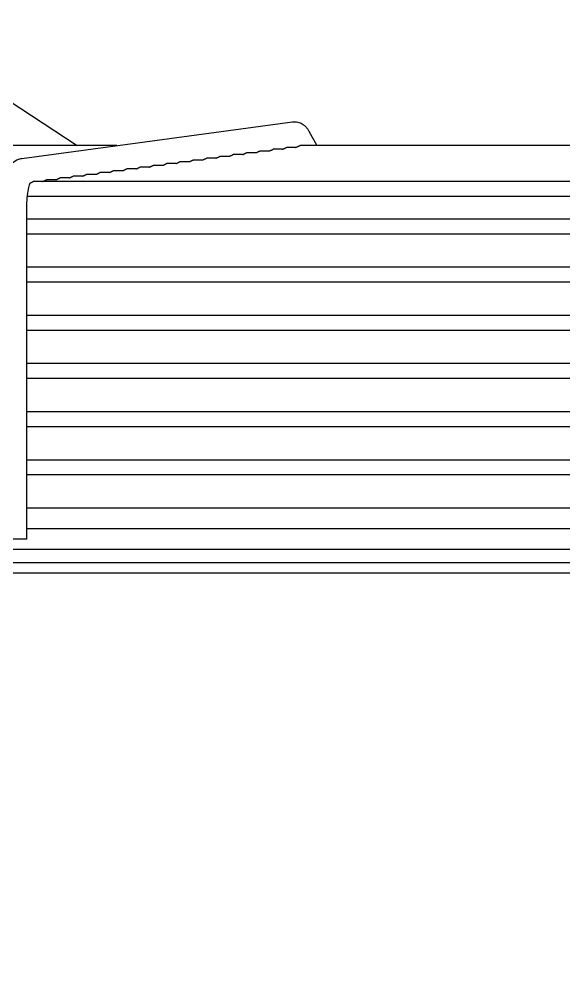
# Model space of a CAD drawing. Header units: millimetres. Extents: x 16200 to 32328, y 18593 to 29476.
# Drawn here: x 16667.37 to 16671.47, y 18980.97 to 18988.22 of the extents above; entities that cross this region are included whole.
import ezdxf

# ---------------------------------------------------------------- set-up
doc = ezdxf.new("R2010")
doc.units = ezdxf.units.MM
doc.header["$LTSCALE"] = 5
doc.layers.add('UNIT', color=6, linetype='Continuous')
doc.styles.add('SUBMITTAL', font='romans.shx', dxfattribs={"width": 0.75})
doc.dimstyles.new('SUBMITTAL', dxfattribs={"dimtxt": 0.09375, "dimasz": 0.09375, "dimexe": 0.03125, "dimexo": 0.0625, "dimgap": 0.0625, "dimtad": 0, "dimdec": 4, "dimzin": 4, "dimdsep": 46, "dimlunit": 4, "dimtxsty": 'SUBMITTAL', "dimcen": 0.09375, "dimclre": 6, "dimadec": 0, "dimazin": 0, "dimtfac": 1, "dimtdec": 0, "dimtofl": 0, "dimtmove": 0, "dimatfit": 3, "dimfxl": 0, "dimfrac": 2, "dimtolj": 1, "dimtzin": 4, "dimarcsym": 0})

msp = doc.modelspace()

# ---------------------------------------------------------------- linework, layer by layer
at = {"layer": 'UNIT'}
for p, q in [((16666.8724, 18987.8889), (16667.8093, 18987.2749)), ((16667.3926, 18987.1783), (16669.4281, 18987.4529)), ((16669.5529, 18987.383), (16669.6129, 18987.2749)), ((16668.1088, 18987.2749), (16666.6031, 18987.2749)), ((16669.1523, 18987.2196), (16669.0835, 18987.2196)), ((16669.2525, 18987.2331), (16669.1838, 18987.2331)), ((16669.3526, 18987.2466), (16669.284, 18987.2466)), ((16669.4526, 18987.2601), (16669.3842, 18987.2601)), ((16673.4887, 18987.2749), (16669.4861, 18987.2749)), ((16668.6514, 18987.1522), (16668.5824, 18987.1522)), ((16668.7515, 18987.1657), (16668.6826, 18987.1657)), ((16668.8517, 18987.1791), (16668.7829, 18987.1791)), ((16668.9519, 18987.1926), (16668.8831, 18987.1926)), ((16669.0521, 18987.2061), (16668.9833, 18987.2061)), ((16668.0502, 18987.0712), (16667.9811, 18987.0712)), ((16668.1504, 18987.0847), (16668.0813, 18987.0847)), ((16668.2506, 18987.0982), (16668.1815, 18987.0982)), ((16668.3508, 18987.1117), (16668.2817, 18987.1117)), ((16668.451, 18987.1252), (16668.382, 18987.1252)), ((16668.5512, 18987.1387), (16668.4822, 18987.1387)), ((16675.4948, 18987.0037), (16667.4799, 18987.0037)), ((16667.6495, 18987.0172), (16667.5802, 18987.0172)), ((16667.7497, 18987.0307), (16667.6804, 18987.0307)), ((16667.8499, 18987.0442), (16667.7806, 18987.0442)), ((16667.9501, 18987.0577), (16667.8808, 18987.0577)), ((16667.4363, 18986.8935), (16675.5385, 18986.8935)), ((16667.4304, 18984.3163), (16667.4304, 18986.7856)), ((16675.5443, 18986.7218), (16667.4304, 18986.7218)), ((16667.4594, 18986.7232), (16667.4615, 18986.7218)), ((16668.2091, 18986.7232), (16668.2091, 18986.7218)), ((16667.4304, 18986.6115), (16675.5443, 18986.6115)), ((16675.5443, 18986.3596), (16667.4304, 18986.3596)), ((16667.4304, 18986.2493), (16675.5443, 18986.2493)), ((16675.5443, 18985.9974), (16667.4304, 18985.9974)), ((16667.4304, 18985.8871), (16675.5443, 18985.8871)), ((16675.5443, 18985.6352), (16667.4304, 18985.6352)), ((16667.4304, 18985.5249), (16675.5443, 18985.5249)), ((16675.5443, 18985.2729), (16667.4304, 18985.2729)), ((16667.4304, 18985.1627), (16675.5443, 18985.1627)), ((16675.5443, 18984.9107), (16667.4304, 18984.9107)), ((16667.4304, 18984.8005), (16675.5443, 18984.8005)), ((16675.5443, 18984.5485), (16667.4304, 18984.5485)), ((16667.4304, 18984.395), (16675.5443, 18984.395)), ((16667.4304, 18984.3163), (16667.2336, 18984.3163)), ((16666.8614, 18984.2395), (16676.1134, 18984.2395)), ((16654.6173, 18984.1391), (16688.3575, 18984.1391)), ((16688.3575, 18984.0604), (16654.6173, 18984.0604))]:
    msp.add_line(p, q, dxfattribs=at)
for start_param, end_param in [(0.23649, 0.259134), (1.752338, 1.774981)]:
    msp.add_ellipse((16669.771, 18986.7872), major_axis=(-0.0861, -0.0478), ratio=0.875426, start_param=start_param, end_param=end_param, dxfattribs=at)
for points, knots in [([(16669.4281, 18987.4529), (16669.4413, 18987.4547), (16669.4554, 18987.454), (16669.481, 18987.4482), (16669.4925, 18987.4432), (16669.5115, 18987.4319), (16669.5192, 18987.4256), (16669.5319, 18987.4132), (16669.5371, 18987.407), (16669.5459, 18987.3949), (16669.5496, 18987.389), (16669.5529, 18987.3831), (16669.5529, 18987.383), (16669.5529, 18987.383)], [3.1066861, 3.1066861, 3.1066861, 3.1066861, 3.1999885, 3.1999885, 3.2942363, 3.2942363, 3.388484, 3.388484, 3.4827318, 3.4827318, 3.5769796, 3.5769796, 3.577925, 3.577925, 3.577925, 3.577925]), ([(16669.0521, 18987.2061), (16669.0533, 18987.2066), (16669.0545, 18987.207), (16669.0557, 18987.2075), (16669.057, 18987.208), (16669.0582, 18987.2085), (16669.0594, 18987.209), (16669.0606, 18987.2095), (16669.0617, 18987.21), (16669.0628, 18987.2105), (16669.0638, 18987.211), (16669.0649, 18987.2115), (16669.0659, 18987.2119), (16669.0668, 18987.2124), (16669.0678, 18987.2128), (16669.0687, 18987.2133), (16669.0696, 18987.2137), (16669.0704, 18987.2141), (16669.0712, 18987.2145), (16669.072, 18987.2149), (16669.0728, 18987.2153), (16669.0735, 18987.2157), (16669.0743, 18987.216), (16669.075, 18987.2164), (16669.0756, 18987.2167), (16669.0763, 18987.217), (16669.0769, 18987.2173), (16669.0775, 18987.2175), (16669.078, 18987.2178), (16669.0786, 18987.218), (16669.0791, 18987.2183), (16669.0796, 18987.2185), (16669.0801, 18987.2187), (16669.0805, 18987.2188), (16669.0809, 18987.219), (16669.0813, 18987.2192), (16669.0817, 18987.2193), (16669.0821, 18987.2194), (16669.0824, 18987.2195), (16669.0827, 18987.2195), (16669.083, 18987.2196), (16669.0832, 18987.2196), (16669.0834, 18987.2196), (16669.0835, 18987.2196), (16669.0835, 18987.2196), (16669.0835, 18987.2196)], [0.1730327, 0.1730327, 0.1730327, 0.1730327, 0.195122, 0.195122, 0.195122, 0.2195122, 0.2195122, 0.2195122, 0.2439024, 0.2439024, 0.2439024, 0.2682927, 0.2682927, 0.2682927, 0.2926829, 0.2926829, 0.2926829, 0.3170732, 0.3170732, 0.3170732, 0.3414634, 0.3414634, 0.3414634, 0.3658537, 0.3658537, 0.3658537, 0.3902439, 0.3902439, 0.3902439, 0.4146341, 0.4146341, 0.4146341, 0.4390244, 0.4390244, 0.4390244, 0.4634146, 0.4634146, 0.4634146, 0.4878049, 0.4878049, 0.4878049, 0.5121951, 0.5121951, 0.5121951, 0.5157186, 0.5157186, 0.5157186, 0.5157186]), ([(16669.1523, 18987.2196), (16669.1535, 18987.2201), (16669.1548, 18987.2206), (16669.1559, 18987.221), (16669.1572, 18987.2215), (16669.1584, 18987.222), (16669.1596, 18987.2225), (16669.1608, 18987.223), (16669.1619, 18987.2235), (16669.163, 18987.224), (16669.1641, 18987.2245), (16669.1651, 18987.225), (16669.1661, 18987.2254), (16669.1671, 18987.2259), (16669.168, 18987.2263), (16669.1689, 18987.2268), (16669.1698, 18987.2272), (16669.1707, 18987.2276), (16669.1715, 18987.228), (16669.1723, 18987.2284), (16669.173, 18987.2288), (16669.1738, 18987.2292), (16669.1745, 18987.2295), (16669.1752, 18987.2299), (16669.1758, 18987.2302), (16669.1765, 18987.2305), (16669.1771, 18987.2308), (16669.1777, 18987.231), (16669.1783, 18987.2313), (16669.1788, 18987.2315), (16669.1793, 18987.2318), (16669.1798, 18987.232), (16669.1803, 18987.2322), (16669.1807, 18987.2323), (16669.1812, 18987.2325), (16669.1816, 18987.2326), (16669.1819, 18987.2328), (16669.1823, 18987.2329), (16669.1826, 18987.233), (16669.1829, 18987.233), (16669.1832, 18987.2331), (16669.1834, 18987.2331), (16669.1837, 18987.2331), (16669.1837, 18987.2331), (16669.1837, 18987.2331), (16669.1838, 18987.2331)], [0.17268, 0.17268, 0.17268, 0.17268, 0.195122, 0.195122, 0.195122, 0.2195122, 0.2195122, 0.2195122, 0.2439024, 0.2439024, 0.2439024, 0.2682927, 0.2682927, 0.2682927, 0.2926829, 0.2926829, 0.2926829, 0.3170732, 0.3170732, 0.3170732, 0.3414634, 0.3414634, 0.3414634, 0.3658537, 0.3658537, 0.3658537, 0.3902439, 0.3902439, 0.3902439, 0.4146341, 0.4146341, 0.4146341, 0.4390244, 0.4390244, 0.4390244, 0.4634146, 0.4634146, 0.4634146, 0.4878049, 0.4878049, 0.4878049, 0.5121951, 0.5121951, 0.5121951, 0.515732, 0.515732, 0.515732, 0.515732]), ([(16669.2525, 18987.2331), (16669.2537, 18987.2336), (16669.255, 18987.2341), (16669.2562, 18987.2345), (16669.2575, 18987.235), (16669.2587, 18987.2355), (16669.2599, 18987.236), (16669.261, 18987.2365), (16669.2622, 18987.237), (16669.2632, 18987.2375), (16669.2643, 18987.238), (16669.2653, 18987.2385), (16669.2663, 18987.2389), (16669.2673, 18987.2394), (16669.2682, 18987.2399), (16669.2691, 18987.2403), (16669.27, 18987.2407), (16669.2709, 18987.2411), (16669.2717, 18987.2415), (16669.2725, 18987.2419), (16669.2733, 18987.2423), (16669.274, 18987.2427), (16669.2747, 18987.243), (16669.2754, 18987.2434), (16669.2761, 18987.2437), (16669.2767, 18987.244), (16669.2773, 18987.2443), (16669.2779, 18987.2445), (16669.2785, 18987.2448), (16669.279, 18987.245), (16669.2795, 18987.2453), (16669.28, 18987.2455), (16669.2805, 18987.2457), (16669.2809, 18987.2458), (16669.2814, 18987.246), (16669.2818, 18987.2461), (16669.2821, 18987.2463), (16669.2825, 18987.2464), (16669.2828, 18987.2465), (16669.2831, 18987.2465), (16669.2834, 18987.2466), (16669.2837, 18987.2466), (16669.2839, 18987.2466), (16669.2839, 18987.2466), (16669.284, 18987.2466), (16669.284, 18987.2466)], [0.1723275, 0.1723275, 0.1723275, 0.1723275, 0.195122, 0.195122, 0.195122, 0.2195122, 0.2195122, 0.2195122, 0.2439024, 0.2439024, 0.2439024, 0.2682927, 0.2682927, 0.2682927, 0.2926829, 0.2926829, 0.2926829, 0.3170732, 0.3170732, 0.3170732, 0.3414634, 0.3414634, 0.3414634, 0.3658537, 0.3658537, 0.3658537, 0.3902439, 0.3902439, 0.3902439, 0.4146341, 0.4146341, 0.4146341, 0.4390244, 0.4390244, 0.4390244, 0.4634146, 0.4634146, 0.4634146, 0.4878049, 0.4878049, 0.4878049, 0.5121951, 0.5121951, 0.5121951, 0.5157454, 0.5157454, 0.5157454, 0.5157454]), ([(16669.3526, 18987.2466), (16669.3539, 18987.2471), (16669.3552, 18987.2476), (16669.3564, 18987.248), (16669.3577, 18987.2485), (16669.3589, 18987.2491), (16669.3601, 18987.2496), (16669.3613, 18987.2501), (16669.3624, 18987.2505), (16669.3635, 18987.251), (16669.3645, 18987.2515), (16669.3656, 18987.252), (16669.3666, 18987.2524), (16669.3675, 18987.2529), (16669.3685, 18987.2534), (16669.3694, 18987.2538), (16669.3703, 18987.2542), (16669.3711, 18987.2546), (16669.3719, 18987.255), (16669.3727, 18987.2554), (16669.3735, 18987.2558), (16669.3742, 18987.2562), (16669.375, 18987.2565), (16669.3756, 18987.2569), (16669.3763, 18987.2572), (16669.377, 18987.2575), (16669.3776, 18987.2578), (16669.3781, 18987.258), (16669.3787, 18987.2583), (16669.3793, 18987.2585), (16669.3798, 18987.2588), (16669.3803, 18987.259), (16669.3807, 18987.2592), (16669.3812, 18987.2593), (16669.3816, 18987.2595), (16669.382, 18987.2596), (16669.3824, 18987.2598), (16669.3827, 18987.2599), (16669.3831, 18987.26), (16669.3833, 18987.26), (16669.3836, 18987.2601), (16669.3839, 18987.2601), (16669.3841, 18987.2601), (16669.3841, 18987.2601), (16669.3842, 18987.2601), (16669.3842, 18987.2601)], [0.1719755, 0.1719755, 0.1719755, 0.1719755, 0.195122, 0.195122, 0.195122, 0.2195122, 0.2195122, 0.2195122, 0.2439024, 0.2439024, 0.2439024, 0.2682927, 0.2682927, 0.2682927, 0.2926829, 0.2926829, 0.2926829, 0.3170732, 0.3170732, 0.3170732, 0.3414634, 0.3414634, 0.3414634, 0.3658537, 0.3658537, 0.3658537, 0.3902439, 0.3902439, 0.3902439, 0.4146341, 0.4146341, 0.4146341, 0.4390244, 0.4390244, 0.4390244, 0.4634146, 0.4634146, 0.4634146, 0.4878049, 0.4878049, 0.4878049, 0.5121951, 0.5121951, 0.5121951, 0.5157586, 0.5157586, 0.5157586, 0.5157586]), ([(16669.4526, 18987.2601), (16669.4529, 18987.2602), (16669.4532, 18987.2603), (16669.4535, 18987.2605), (16669.4549, 18987.261), (16669.4563, 18987.2615), (16669.4576, 18987.262), (16669.4589, 18987.2626), (16669.4602, 18987.2631), (16669.4614, 18987.2636), (16669.4626, 18987.2642), (16669.4637, 18987.2647), (16669.4648, 18987.2652)], [0.16559879, 0.16559879, 0.16559879, 0.16559879, 0.17073171, 0.17073171, 0.17073171, 0.19512195, 0.19512195, 0.19512195, 0.2195122, 0.2195122, 0.2195122, 0.24390244, 0.24390244, 0.24390244, 0.24390244]), ([(16669.468, 18987.2667), (16669.469, 18987.2672), (16669.47, 18987.2677), (16669.4709, 18987.2682), (16669.4718, 18987.2686), (16669.4727, 18987.2691), (16669.4735, 18987.2695), (16669.4743, 18987.2699), (16669.4751, 18987.2703), (16669.4759, 18987.2707), (16669.4766, 18987.2711), (16669.4773, 18987.2714), (16669.478, 18987.2717), (16669.4786, 18987.2721), (16669.4793, 18987.2724), (16669.4799, 18987.2727), (16669.4805, 18987.273), (16669.481, 18987.2732), (16669.4815, 18987.2734), (16669.4821, 18987.2737), (16669.4825, 18987.2739), (16669.483, 18987.2741), (16669.4834, 18987.2742), (16669.4838, 18987.2744), (16669.4842, 18987.2745), (16669.4846, 18987.2746), (16669.4849, 18987.2747), (16669.4852, 18987.2748), (16669.4855, 18987.2748), (16669.4858, 18987.2749), (16669.486, 18987.2749), (16669.4861, 18987.2749), (16669.4861, 18987.2749), (16669.4861, 18987.2749)], [0.2682927, 0.2682927, 0.2682927, 0.2682927, 0.2926829, 0.2926829, 0.2926829, 0.3170732, 0.3170732, 0.3170732, 0.3414634, 0.3414634, 0.3414634, 0.3658537, 0.3658537, 0.3658537, 0.3902439, 0.3902439, 0.3902439, 0.4146341, 0.4146341, 0.4146341, 0.4390244, 0.4390244, 0.4390244, 0.4634146, 0.4634146, 0.4634146, 0.4878049, 0.4878049, 0.4878049, 0.5121951, 0.5121951, 0.5121951, 0.5152045, 0.5152045, 0.5152045, 0.5152045]), ([(16667.2336, 18986.7856), (16667.2336, 18986.8185), (16667.2349, 18986.8513), (16667.2401, 18986.9146), (16667.244, 18986.9451), (16667.2544, 18987.0019), (16667.2608, 18987.0283), (16667.2774, 18987.0769), (16667.2869, 18987.0993), (16667.3107, 18987.132), (16667.3198, 18987.1425), (16667.3459, 18987.1629), (16667.3641, 18987.173), (16667.3882, 18987.1776), (16667.3904, 18987.178), (16667.3926, 18987.1783)], [1.570796, 1.570796, 1.570796, 1.570796, 1.877974, 1.877974, 2.185152, 2.185152, 2.49233, 2.49233, 2.799508, 2.799508, 2.940974, 2.940974, 3.091858, 3.091858, 3.106686, 3.106686, 3.106686, 3.106686]), ([(16668.5512, 18987.1387), (16668.5523, 18987.1391), (16668.5534, 18987.1395), (16668.5545, 18987.1399), (16668.5558, 18987.1404), (16668.557, 18987.1409), (16668.5582, 18987.1415), (16668.5594, 18987.142), (16668.5605, 18987.1425), (16668.5616, 18987.1429), (16668.5627, 18987.1434), (16668.5637, 18987.1439), (16668.5647, 18987.1444), (16668.5657, 18987.1449), (16668.5666, 18987.1453), (16668.5675, 18987.1457), (16668.5684, 18987.1462), (16668.5693, 18987.1466), (16668.5701, 18987.147), (16668.5709, 18987.1474), (16668.5717, 18987.1478), (16668.5724, 18987.1481), (16668.5731, 18987.1485), (16668.5738, 18987.1488), (16668.5745, 18987.1492), (16668.5751, 18987.1495), (16668.5757, 18987.1498), (16668.5763, 18987.15), (16668.5769, 18987.1503), (16668.5774, 18987.1506), (16668.5779, 18987.1508), (16668.5785, 18987.151), (16668.5789, 18987.1512), (16668.5794, 18987.1514), (16668.5798, 18987.1515), (16668.5802, 18987.1517), (16668.5806, 18987.1518), (16668.5809, 18987.1519), (16668.5813, 18987.152), (16668.5815, 18987.1521), (16668.5818, 18987.1521), (16668.5821, 18987.1521), (16668.5823, 18987.1522), (16668.5824, 18987.1522), (16668.5824, 18987.1522), (16668.5824, 18987.1522)], [0.1747945, 0.1747945, 0.1747945, 0.1747945, 0.195122, 0.195122, 0.195122, 0.2195122, 0.2195122, 0.2195122, 0.2439024, 0.2439024, 0.2439024, 0.2682927, 0.2682927, 0.2682927, 0.2926829, 0.2926829, 0.2926829, 0.3170732, 0.3170732, 0.3170732, 0.3414634, 0.3414634, 0.3414634, 0.3658537, 0.3658537, 0.3658537, 0.3902439, 0.3902439, 0.3902439, 0.4146341, 0.4146341, 0.4146341, 0.4390244, 0.4390244, 0.4390244, 0.4634146, 0.4634146, 0.4634146, 0.4878049, 0.4878049, 0.4878049, 0.5121951, 0.5121951, 0.5121951, 0.5156505, 0.5156505, 0.5156505, 0.5156505]), ([(16668.6514, 18987.1522), (16668.6525, 18987.1526), (16668.6536, 18987.153), (16668.6547, 18987.1534), (16668.656, 18987.154), (16668.6572, 18987.1545), (16668.6584, 18987.155), (16668.6596, 18987.1555), (16668.6607, 18987.156), (16668.6618, 18987.1565), (16668.6629, 18987.1569), (16668.6639, 18987.1574), (16668.6649, 18987.1579), (16668.6659, 18987.1584), (16668.6668, 18987.1588), (16668.6677, 18987.1593), (16668.6686, 18987.1597), (16668.6695, 18987.1601), (16668.6703, 18987.1605), (16668.6711, 18987.1609), (16668.6719, 18987.1613), (16668.6726, 18987.1616), (16668.6733, 18987.162), (16668.674, 18987.1623), (16668.6747, 18987.1627), (16668.6753, 18987.163), (16668.676, 18987.1633), (16668.6765, 18987.1635), (16668.6771, 18987.1638), (16668.6777, 18987.1641), (16668.6782, 18987.1643), (16668.6787, 18987.1645), (16668.6791, 18987.1647), (16668.6796, 18987.1649), (16668.68, 18987.165), (16668.6804, 18987.1652), (16668.6808, 18987.1653), (16668.6812, 18987.1654), (16668.6815, 18987.1655), (16668.6818, 18987.1655), (16668.6821, 18987.1656), (16668.6823, 18987.1656), (16668.6825, 18987.1657), (16668.6826, 18987.1657), (16668.6826, 18987.1657), (16668.6826, 18987.1657)], [0.1744428, 0.1744428, 0.1744428, 0.1744428, 0.195122, 0.195122, 0.195122, 0.2195122, 0.2195122, 0.2195122, 0.2439024, 0.2439024, 0.2439024, 0.2682927, 0.2682927, 0.2682927, 0.2926829, 0.2926829, 0.2926829, 0.3170732, 0.3170732, 0.3170732, 0.3414634, 0.3414634, 0.3414634, 0.3658537, 0.3658537, 0.3658537, 0.3902439, 0.3902439, 0.3902439, 0.4146341, 0.4146341, 0.4146341, 0.4390244, 0.4390244, 0.4390244, 0.4634146, 0.4634146, 0.4634146, 0.4878049, 0.4878049, 0.4878049, 0.5121951, 0.5121951, 0.5121951, 0.5156642, 0.5156642, 0.5156642, 0.5156642]), ([(16668.7515, 18987.1657), (16668.7527, 18987.1661), (16668.7539, 18987.1665), (16668.755, 18987.167), (16668.7563, 18987.1675), (16668.7575, 18987.168), (16668.7587, 18987.1685), (16668.7598, 18987.169), (16668.761, 18987.1695), (16668.7621, 18987.17), (16668.7631, 18987.1705), (16668.7642, 18987.1709), (16668.7652, 18987.1714), (16668.7661, 18987.1719), (16668.7671, 18987.1723), (16668.768, 18987.1728), (16668.7689, 18987.1732), (16668.7697, 18987.1736), (16668.7705, 18987.174), (16668.7713, 18987.1744), (16668.7721, 18987.1748), (16668.7728, 18987.1752), (16668.7736, 18987.1755), (16668.7743, 18987.1758), (16668.7749, 18987.1762), (16668.7756, 18987.1765), (16668.7762, 18987.1768), (16668.7768, 18987.177), (16668.7773, 18987.1773), (16668.7779, 18987.1776), (16668.7784, 18987.1778), (16668.7789, 18987.178), (16668.7794, 18987.1782), (16668.7798, 18987.1784), (16668.7802, 18987.1785), (16668.7806, 18987.1787), (16668.781, 18987.1788), (16668.7814, 18987.1789), (16668.7817, 18987.179), (16668.782, 18987.179), (16668.7823, 18987.1791), (16668.7825, 18987.1791), (16668.7828, 18987.1791), (16668.7828, 18987.1791), (16668.7828, 18987.1791), (16668.7829, 18987.1791)], [0.1740907, 0.1740907, 0.1740907, 0.1740907, 0.195122, 0.195122, 0.195122, 0.2195122, 0.2195122, 0.2195122, 0.2439024, 0.2439024, 0.2439024, 0.2682927, 0.2682927, 0.2682927, 0.2926829, 0.2926829, 0.2926829, 0.3170732, 0.3170732, 0.3170732, 0.3414634, 0.3414634, 0.3414634, 0.3658537, 0.3658537, 0.3658537, 0.3902439, 0.3902439, 0.3902439, 0.4146341, 0.4146341, 0.4146341, 0.4390244, 0.4390244, 0.4390244, 0.4634146, 0.4634146, 0.4634146, 0.4878049, 0.4878049, 0.4878049, 0.5121951, 0.5121951, 0.5121951, 0.5156779, 0.5156779, 0.5156779, 0.5156779]), ([(16668.8517, 18987.1791), (16668.8529, 18987.1796), (16668.8541, 18987.18), (16668.8552, 18987.1805), (16668.8565, 18987.181), (16668.8577, 18987.1815), (16668.8589, 18987.182), (16668.8601, 18987.1825), (16668.8612, 18987.183), (16668.8623, 18987.1835), (16668.8634, 18987.184), (16668.8644, 18987.1844), (16668.8654, 18987.1849), (16668.8664, 18987.1854), (16668.8673, 18987.1858), (16668.8682, 18987.1863), (16668.8691, 18987.1867), (16668.87, 18987.1871), (16668.8708, 18987.1875), (16668.8716, 18987.1879), (16668.8723, 18987.1883), (16668.8731, 18987.1887), (16668.8738, 18987.189), (16668.8745, 18987.1893), (16668.8752, 18987.1897), (16668.8758, 18987.19), (16668.8764, 18987.1903), (16668.877, 18987.1905), (16668.8776, 18987.1908), (16668.8781, 18987.1911), (16668.8786, 18987.1913), (16668.8791, 18987.1915), (16668.8796, 18987.1917), (16668.88, 18987.1919), (16668.8805, 18987.192), (16668.8809, 18987.1922), (16668.8812, 18987.1923), (16668.8816, 18987.1924), (16668.8819, 18987.1925), (16668.8822, 18987.1925), (16668.8825, 18987.1926), (16668.8828, 18987.1926), (16668.883, 18987.1926), (16668.883, 18987.1926), (16668.8831, 18987.1926), (16668.8831, 18987.1926)], [0.1737382, 0.1737382, 0.1737382, 0.1737382, 0.195122, 0.195122, 0.195122, 0.2195122, 0.2195122, 0.2195122, 0.2439024, 0.2439024, 0.2439024, 0.2682927, 0.2682927, 0.2682927, 0.2926829, 0.2926829, 0.2926829, 0.3170732, 0.3170732, 0.3170732, 0.3414634, 0.3414634, 0.3414634, 0.3658537, 0.3658537, 0.3658537, 0.3902439, 0.3902439, 0.3902439, 0.4146341, 0.4146341, 0.4146341, 0.4390244, 0.4390244, 0.4390244, 0.4634146, 0.4634146, 0.4634146, 0.4878049, 0.4878049, 0.4878049, 0.5121951, 0.5121951, 0.5121951, 0.5156915, 0.5156915, 0.5156915, 0.5156915]), ([(16668.9519, 18987.1926), (16668.9531, 18987.1931), (16668.9543, 18987.1935), (16668.9555, 18987.194), (16668.9567, 18987.1945), (16668.958, 18987.195), (16668.9591, 18987.1955), (16668.9603, 18987.196), (16668.9614, 18987.1965), (16668.9625, 18987.197), (16668.9636, 18987.1975), (16668.9646, 18987.198), (16668.9656, 18987.1984), (16668.9666, 18987.1989), (16668.9675, 18987.1993), (16668.9684, 18987.1998), (16668.9693, 18987.2002), (16668.9702, 18987.2006), (16668.971, 18987.201), (16668.9718, 18987.2014), (16668.9726, 18987.2018), (16668.9733, 18987.2022), (16668.974, 18987.2025), (16668.9747, 18987.2028), (16668.9754, 18987.2032), (16668.976, 18987.2035), (16668.9766, 18987.2038), (16668.9772, 18987.204), (16668.9778, 18987.2043), (16668.9783, 18987.2045), (16668.9789, 18987.2048), (16668.9794, 18987.205), (16668.9798, 18987.2052), (16668.9803, 18987.2053), (16668.9807, 18987.2055), (16668.9811, 18987.2057), (16668.9815, 18987.2058), (16668.9818, 18987.2059), (16668.9822, 18987.206), (16668.9824, 18987.206), (16668.9827, 18987.2061), (16668.983, 18987.2061), (16668.9832, 18987.2061), (16668.9832, 18987.2061), (16668.9833, 18987.2061), (16668.9833, 18987.2061)], [0.1733855, 0.1733855, 0.1733855, 0.1733855, 0.195122, 0.195122, 0.195122, 0.2195122, 0.2195122, 0.2195122, 0.2439024, 0.2439024, 0.2439024, 0.2682927, 0.2682927, 0.2682927, 0.2926829, 0.2926829, 0.2926829, 0.3170732, 0.3170732, 0.3170732, 0.3414634, 0.3414634, 0.3414634, 0.3658537, 0.3658537, 0.3658537, 0.3902439, 0.3902439, 0.3902439, 0.4146341, 0.4146341, 0.4146341, 0.4390244, 0.4390244, 0.4390244, 0.4634146, 0.4634146, 0.4634146, 0.4878049, 0.4878049, 0.4878049, 0.5121951, 0.5121951, 0.5121951, 0.5157051, 0.5157051, 0.5157051, 0.5157051]), ([(16667.9501, 18987.0577), (16667.9511, 18987.0581), (16667.9521, 18987.0585), (16667.953, 18987.0588), (16667.9543, 18987.0594), (16667.9556, 18987.0599), (16667.9568, 18987.0604), (16667.9579, 18987.0609), (16667.9591, 18987.0614), (16667.9602, 18987.0619), (16667.9612, 18987.0624), (16667.9623, 18987.0629), (16667.9633, 18987.0633), (16667.9643, 18987.0638), (16667.9652, 18987.0643), (16667.9661, 18987.0647), (16667.967, 18987.0652), (16667.9679, 18987.0656), (16667.9687, 18987.066), (16667.9695, 18987.0664), (16667.9703, 18987.0668), (16667.971, 18987.0671), (16667.9717, 18987.0675), (16667.9724, 18987.0678), (16667.9731, 18987.0682), (16667.9737, 18987.0685), (16667.9744, 18987.0688), (16667.9749, 18987.069), (16667.9755, 18987.0693), (16667.9761, 18987.0696), (16667.9766, 18987.0698), (16667.9771, 18987.07), (16667.9776, 18987.0702), (16667.978, 18987.0704), (16667.9784, 18987.0706), (16667.9788, 18987.0707), (16667.9792, 18987.0708), (16667.9796, 18987.0709), (16667.9799, 18987.071), (16667.9802, 18987.0711), (16667.9805, 18987.0711), (16667.9808, 18987.0712), (16667.981, 18987.0712), (16667.981, 18987.0712), (16667.981, 18987.0712), (16667.9811, 18987.0712)], [0.1768915, 0.1768915, 0.1768915, 0.1768915, 0.195122, 0.195122, 0.195122, 0.2195122, 0.2195122, 0.2195122, 0.2439024, 0.2439024, 0.2439024, 0.2682927, 0.2682927, 0.2682927, 0.2926829, 0.2926829, 0.2926829, 0.3170732, 0.3170732, 0.3170732, 0.3414634, 0.3414634, 0.3414634, 0.3658537, 0.3658537, 0.3658537, 0.3902439, 0.3902439, 0.3902439, 0.4146341, 0.4146341, 0.4146341, 0.4390244, 0.4390244, 0.4390244, 0.4634146, 0.4634146, 0.4634146, 0.4878049, 0.4878049, 0.4878049, 0.5121951, 0.5121951, 0.5121951, 0.515568, 0.515568, 0.515568, 0.515568]), ([(16668.0502, 18987.0712), (16668.0513, 18987.0716), (16668.0523, 18987.072), (16668.0533, 18987.0724), (16668.0546, 18987.0729), (16668.0558, 18987.0734), (16668.057, 18987.0739), (16668.0582, 18987.0744), (16668.0593, 18987.0749), (16668.0604, 18987.0754), (16668.0615, 18987.0759), (16668.0625, 18987.0764), (16668.0635, 18987.0768), (16668.0645, 18987.0773), (16668.0654, 18987.0778), (16668.0663, 18987.0782), (16668.0672, 18987.0787), (16668.0681, 18987.0791), (16668.0689, 18987.0795), (16668.0697, 18987.0799), (16668.0705, 18987.0803), (16668.0712, 18987.0806), (16668.072, 18987.081), (16668.0727, 18987.0813), (16668.0733, 18987.0817), (16668.074, 18987.082), (16668.0746, 18987.0823), (16668.0752, 18987.0825), (16668.0758, 18987.0828), (16668.0763, 18987.0831), (16668.0768, 18987.0833), (16668.0773, 18987.0835), (16668.0778, 18987.0837), (16668.0782, 18987.0839), (16668.0787, 18987.084), (16668.0791, 18987.0842), (16668.0794, 18987.0843), (16668.0798, 18987.0844), (16668.0801, 18987.0845), (16668.0804, 18987.0846), (16668.0807, 18987.0846), (16668.081, 18987.0847), (16668.0812, 18987.0847), (16668.0812, 18987.0847), (16668.0813, 18987.0847), (16668.0813, 18987.0847)], [0.1765439, 0.1765439, 0.1765439, 0.1765439, 0.195122, 0.195122, 0.195122, 0.2195122, 0.2195122, 0.2195122, 0.2439024, 0.2439024, 0.2439024, 0.2682927, 0.2682927, 0.2682927, 0.2926829, 0.2926829, 0.2926829, 0.3170732, 0.3170732, 0.3170732, 0.3414634, 0.3414634, 0.3414634, 0.3658537, 0.3658537, 0.3658537, 0.3902439, 0.3902439, 0.3902439, 0.4146341, 0.4146341, 0.4146341, 0.4390244, 0.4390244, 0.4390244, 0.4634146, 0.4634146, 0.4634146, 0.4878049, 0.4878049, 0.4878049, 0.5121951, 0.5121951, 0.5121951, 0.5155818, 0.5155818, 0.5155818, 0.5155818]), ([(16668.1504, 18987.0847), (16668.1515, 18987.0851), (16668.1525, 18987.0855), (16668.1535, 18987.0859), (16668.1548, 18987.0864), (16668.156, 18987.0869), (16668.1572, 18987.0874), (16668.1584, 18987.0879), (16668.1595, 18987.0884), (16668.1606, 18987.0889), (16668.1617, 18987.0894), (16668.1628, 18987.0899), (16668.1637, 18987.0904), (16668.1647, 18987.0908), (16668.1657, 18987.0913), (16668.1666, 18987.0917), (16668.1675, 18987.0922), (16668.1683, 18987.0926), (16668.1691, 18987.093), (16668.17, 18987.0934), (16668.1707, 18987.0938), (16668.1715, 18987.0941), (16668.1722, 18987.0945), (16668.1729, 18987.0948), (16668.1735, 18987.0952), (16668.1742, 18987.0955), (16668.1748, 18987.0958), (16668.1754, 18987.096), (16668.176, 18987.0963), (16668.1765, 18987.0966), (16668.177, 18987.0968), (16668.1775, 18987.097), (16668.178, 18987.0972), (16668.1785, 18987.0974), (16668.1789, 18987.0975), (16668.1793, 18987.0977), (16668.1797, 18987.0978), (16668.18, 18987.0979), (16668.1804, 18987.098), (16668.1807, 18987.0981), (16668.1809, 18987.0981), (16668.1812, 18987.0982), (16668.1814, 18987.0982), (16668.1815, 18987.0982), (16668.1815, 18987.0982), (16668.1815, 18987.0982)], [0.1761954, 0.1761954, 0.1761954, 0.1761954, 0.195122, 0.195122, 0.195122, 0.2195122, 0.2195122, 0.2195122, 0.2439024, 0.2439024, 0.2439024, 0.2682927, 0.2682927, 0.2682927, 0.2926829, 0.2926829, 0.2926829, 0.3170732, 0.3170732, 0.3170732, 0.3414634, 0.3414634, 0.3414634, 0.3658537, 0.3658537, 0.3658537, 0.3902439, 0.3902439, 0.3902439, 0.4146341, 0.4146341, 0.4146341, 0.4390244, 0.4390244, 0.4390244, 0.4634146, 0.4634146, 0.4634146, 0.4878049, 0.4878049, 0.4878049, 0.5121951, 0.5121951, 0.5121951, 0.5155955, 0.5155955, 0.5155955, 0.5155955]), ([(16668.2506, 18987.0982), (16668.2517, 18987.0986), (16668.2527, 18987.099), (16668.2538, 18987.0994), (16668.2551, 18987.0999), (16668.2563, 18987.1004), (16668.2575, 18987.1009), (16668.2587, 18987.1014), (16668.2598, 18987.1019), (16668.2609, 18987.1024), (16668.262, 18987.1029), (16668.263, 18987.1034), (16668.264, 18987.1039), (16668.265, 18987.1043), (16668.2659, 18987.1048), (16668.2668, 18987.1052), (16668.2677, 18987.1057), (16668.2686, 18987.1061), (16668.2694, 18987.1065), (16668.2702, 18987.1069), (16668.271, 18987.1073), (16668.2717, 18987.1076), (16668.2724, 18987.108), (16668.2731, 18987.1083), (16668.2738, 18987.1087), (16668.2744, 18987.109), (16668.275, 18987.1093), (16668.2756, 18987.1095), (16668.2762, 18987.1098), (16668.2768, 18987.1101), (16668.2773, 18987.1103), (16668.2778, 18987.1105), (16668.2782, 18987.1107), (16668.2787, 18987.1109), (16668.2791, 18987.111), (16668.2795, 18987.1112), (16668.2799, 18987.1113), (16668.2803, 18987.1114), (16668.2806, 18987.1115), (16668.2809, 18987.1116), (16668.2812, 18987.1116), (16668.2814, 18987.1117), (16668.2817, 18987.1117), (16668.2817, 18987.1117), (16668.2817, 18987.1117), (16668.2817, 18987.1117)], [0.1758462, 0.1758462, 0.1758462, 0.1758462, 0.195122, 0.195122, 0.195122, 0.2195122, 0.2195122, 0.2195122, 0.2439024, 0.2439024, 0.2439024, 0.2682927, 0.2682927, 0.2682927, 0.2926829, 0.2926829, 0.2926829, 0.3170732, 0.3170732, 0.3170732, 0.3414634, 0.3414634, 0.3414634, 0.3658537, 0.3658537, 0.3658537, 0.3902439, 0.3902439, 0.3902439, 0.4146341, 0.4146341, 0.4146341, 0.4390244, 0.4390244, 0.4390244, 0.4634146, 0.4634146, 0.4634146, 0.4878049, 0.4878049, 0.4878049, 0.5121951, 0.5121951, 0.5121951, 0.5156093, 0.5156093, 0.5156093, 0.5156093]), ([(16668.3508, 18987.1117), (16668.3519, 18987.1121), (16668.353, 18987.1125), (16668.354, 18987.1129), (16668.3553, 18987.1134), (16668.3565, 18987.1139), (16668.3577, 18987.1144), (16668.3589, 18987.1149), (16668.36, 18987.1154), (16668.3611, 18987.1159), (16668.3622, 18987.1164), (16668.3632, 18987.1169), (16668.3642, 18987.1174), (16668.3652, 18987.1178), (16668.3661, 18987.1183), (16668.367, 18987.1187), (16668.3679, 18987.1192), (16668.3688, 18987.1196), (16668.3696, 18987.12), (16668.3704, 18987.1204), (16668.3712, 18987.1208), (16668.3719, 18987.1211), (16668.3727, 18987.1215), (16668.3733, 18987.1218), (16668.374, 18987.1222), (16668.3747, 18987.1225), (16668.3753, 18987.1228), (16668.3759, 18987.123), (16668.3764, 18987.1233), (16668.377, 18987.1236), (16668.3775, 18987.1238), (16668.378, 18987.124), (16668.3785, 18987.1242), (16668.3789, 18987.1244), (16668.3793, 18987.1245), (16668.3797, 18987.1247), (16668.3801, 18987.1248), (16668.3805, 18987.1249), (16668.3808, 18987.125), (16668.3811, 18987.1251), (16668.3814, 18987.1251), (16668.3817, 18987.1252), (16668.3819, 18987.1252), (16668.3819, 18987.1252), (16668.3819, 18987.1252), (16668.382, 18987.1252)], [0.1754963, 0.1754963, 0.1754963, 0.1754963, 0.195122, 0.195122, 0.195122, 0.2195122, 0.2195122, 0.2195122, 0.2439024, 0.2439024, 0.2439024, 0.2682927, 0.2682927, 0.2682927, 0.2926829, 0.2926829, 0.2926829, 0.3170732, 0.3170732, 0.3170732, 0.3414634, 0.3414634, 0.3414634, 0.3658537, 0.3658537, 0.3658537, 0.3902439, 0.3902439, 0.3902439, 0.4146341, 0.4146341, 0.4146341, 0.4390244, 0.4390244, 0.4390244, 0.4634146, 0.4634146, 0.4634146, 0.4878049, 0.4878049, 0.4878049, 0.5121951, 0.5121951, 0.5121951, 0.5156231, 0.5156231, 0.5156231, 0.5156231]), ([(16668.451, 18987.1252), (16668.4521, 18987.1256), (16668.4532, 18987.126), (16668.4542, 18987.1264), (16668.4555, 18987.1269), (16668.4568, 18987.1274), (16668.458, 18987.1279), (16668.4591, 18987.1284), (16668.4603, 18987.1289), (16668.4613, 18987.1294), (16668.4624, 18987.1299), (16668.4635, 18987.1304), (16668.4644, 18987.1309), (16668.4654, 18987.1313), (16668.4664, 18987.1318), (16668.4673, 18987.1322), (16668.4682, 18987.1327), (16668.469, 18987.1331), (16668.4698, 18987.1335), (16668.4707, 18987.1339), (16668.4714, 18987.1343), (16668.4722, 18987.1346), (16668.4729, 18987.135), (16668.4736, 18987.1353), (16668.4742, 18987.1357), (16668.4749, 18987.136), (16668.4755, 18987.1363), (16668.4761, 18987.1365), (16668.4767, 18987.1368), (16668.4772, 18987.1371), (16668.4777, 18987.1373), (16668.4782, 18987.1375), (16668.4787, 18987.1377), (16668.4791, 18987.1379), (16668.4796, 18987.138), (16668.48, 18987.1382), (16668.4803, 18987.1383), (16668.4807, 18987.1384), (16668.481, 18987.1385), (16668.4813, 18987.1386), (16668.4816, 18987.1386), (16668.4819, 18987.1387), (16668.4821, 18987.1387), (16668.4821, 18987.1387), (16668.4822, 18987.1387), (16668.4822, 18987.1387)], [0.1751457, 0.1751457, 0.1751457, 0.1751457, 0.195122, 0.195122, 0.195122, 0.2195122, 0.2195122, 0.2195122, 0.2439024, 0.2439024, 0.2439024, 0.2682927, 0.2682927, 0.2682927, 0.2926829, 0.2926829, 0.2926829, 0.3170732, 0.3170732, 0.3170732, 0.3414634, 0.3414634, 0.3414634, 0.3658537, 0.3658537, 0.3658537, 0.3902439, 0.3902439, 0.3902439, 0.4146341, 0.4146341, 0.4146341, 0.4390244, 0.4390244, 0.4390244, 0.4634146, 0.4634146, 0.4634146, 0.4878049, 0.4878049, 0.4878049, 0.5121951, 0.5121951, 0.5121951, 0.5156368, 0.5156368, 0.5156368, 0.5156368]), ([(16667.4569, 18986.9934), (16667.4576, 18986.9937), (16667.4583, 18986.994), (16667.459, 18986.9943), (16667.4601, 18986.9948), (16667.4611, 18986.9953), (16667.4621, 18986.9958), (16667.4631, 18986.9963), (16667.464, 18986.9967), (16667.4649, 18986.9972), (16667.4658, 18986.9976), (16667.4667, 18986.9981), (16667.4675, 18986.9985), (16667.4683, 18986.9989), (16667.4691, 18986.9993), (16667.4698, 18986.9996), (16667.4706, 18987), (16667.4713, 18987.0003), (16667.4719, 18987.0007), (16667.4726, 18987.001), (16667.4732, 18987.0013), (16667.4738, 18987.0016), (16667.4744, 18987.0018), (16667.4749, 18987.0021), (16667.4754, 18987.0023), (16667.476, 18987.0025), (16667.4764, 18987.0027), (16667.4769, 18987.0029), (16667.4773, 18987.0031), (16667.4777, 18987.0032), (16667.4781, 18987.0033), (16667.4784, 18987.0034), (16667.4788, 18987.0035), (16667.4791, 18987.0036), (16667.4794, 18987.0037), (16667.4796, 18987.0037), (16667.4799, 18987.0037), (16667.4799, 18987.0037), (16667.4799, 18987.0037), (16667.4799, 18987.0037)], [0.2291588, 0.2291588, 0.2291588, 0.2291588, 0.2439024, 0.2439024, 0.2439024, 0.2682927, 0.2682927, 0.2682927, 0.2926829, 0.2926829, 0.2926829, 0.3170732, 0.3170732, 0.3170732, 0.3414634, 0.3414634, 0.3414634, 0.3658537, 0.3658537, 0.3658537, 0.3902439, 0.3902439, 0.3902439, 0.4146341, 0.4146341, 0.4146341, 0.4390244, 0.4390244, 0.4390244, 0.4634146, 0.4634146, 0.4634146, 0.4878049, 0.4878049, 0.4878049, 0.5121951, 0.5121951, 0.5121951, 0.5154991, 0.5154991, 0.5154991, 0.5154991]), ([(16667.5493, 18987.0037), (16667.5503, 18987.0041), (16667.5512, 18987.0044), (16667.5521, 18987.0048), (16667.5534, 18987.0053), (16667.5546, 18987.0058), (16667.5558, 18987.0063), (16667.557, 18987.0068), (16667.5581, 18987.0073), (16667.5592, 18987.0078), (16667.5603, 18987.0083), (16667.5613, 18987.0088), (16667.5623, 18987.0093), (16667.5633, 18987.0098), (16667.5643, 18987.0102), (16667.5652, 18987.0107), (16667.5661, 18987.0111), (16667.5669, 18987.0116), (16667.5677, 18987.012), (16667.5686, 18987.0124), (16667.5693, 18987.0128), (16667.5701, 18987.0131), (16667.5708, 18987.0135), (16667.5715, 18987.0138), (16667.5722, 18987.0142), (16667.5728, 18987.0145), (16667.5734, 18987.0148), (16667.574, 18987.0151), (16667.5746, 18987.0153), (16667.5752, 18987.0156), (16667.5757, 18987.0158), (16667.5762, 18987.016), (16667.5767, 18987.0162), (16667.5771, 18987.0164), (16667.5775, 18987.0166), (16667.5779, 18987.0167), (16667.5783, 18987.0168), (16667.5787, 18987.0169), (16667.579, 18987.017), (16667.5793, 18987.0171), (16667.5796, 18987.0172), (16667.5799, 18987.0172), (16667.5801, 18987.0172), (16667.5801, 18987.0172), (16667.5801, 18987.0172), (16667.5802, 18987.0172)], [0.1782737, 0.1782737, 0.1782737, 0.1782737, 0.195122, 0.195122, 0.195122, 0.2195122, 0.2195122, 0.2195122, 0.2439024, 0.2439024, 0.2439024, 0.2682927, 0.2682927, 0.2682927, 0.2926829, 0.2926829, 0.2926829, 0.3170732, 0.3170732, 0.3170732, 0.3414634, 0.3414634, 0.3414634, 0.3658537, 0.3658537, 0.3658537, 0.3902439, 0.3902439, 0.3902439, 0.4146341, 0.4146341, 0.4146341, 0.4390244, 0.4390244, 0.4390244, 0.4634146, 0.4634146, 0.4634146, 0.4878049, 0.4878049, 0.4878049, 0.5121951, 0.5121951, 0.5121951, 0.5155129, 0.5155129, 0.5155129, 0.5155129]), ([(16667.6495, 18987.0172), (16667.6505, 18987.0176), (16667.6514, 18987.0179), (16667.6523, 18987.0183), (16667.6536, 18987.0188), (16667.6548, 18987.0193), (16667.656, 18987.0198), (16667.6572, 18987.0204), (16667.6584, 18987.0209), (16667.6594, 18987.0214), (16667.6605, 18987.0219), (16667.6616, 18987.0223), (16667.6626, 18987.0228), (16667.6636, 18987.0233), (16667.6645, 18987.0237), (16667.6654, 18987.0242), (16667.6663, 18987.0246), (16667.6672, 18987.0251), (16667.668, 18987.0255), (16667.6688, 18987.0259), (16667.6696, 18987.0263), (16667.6703, 18987.0266), (16667.671, 18987.027), (16667.6717, 18987.0273), (16667.6724, 18987.0277), (16667.6731, 18987.028), (16667.6737, 18987.0283), (16667.6743, 18987.0286), (16667.6748, 18987.0288), (16667.6754, 18987.0291), (16667.6759, 18987.0293), (16667.6764, 18987.0295), (16667.6769, 18987.0297), (16667.6773, 18987.0299), (16667.6778, 18987.0301), (16667.6782, 18987.0302), (16667.6785, 18987.0303), (16667.6789, 18987.0304), (16667.6792, 18987.0305), (16667.6795, 18987.0306), (16667.6798, 18987.0307), (16667.6801, 18987.0307), (16667.6803, 18987.0307), (16667.6803, 18987.0307), (16667.6804, 18987.0307), (16667.6804, 18987.0307)], [0.1779295, 0.1779295, 0.1779295, 0.1779295, 0.195122, 0.195122, 0.195122, 0.2195122, 0.2195122, 0.2195122, 0.2439024, 0.2439024, 0.2439024, 0.2682927, 0.2682927, 0.2682927, 0.2926829, 0.2926829, 0.2926829, 0.3170732, 0.3170732, 0.3170732, 0.3414634, 0.3414634, 0.3414634, 0.3658537, 0.3658537, 0.3658537, 0.3902439, 0.3902439, 0.3902439, 0.4146341, 0.4146341, 0.4146341, 0.4390244, 0.4390244, 0.4390244, 0.4634146, 0.4634146, 0.4634146, 0.4878049, 0.4878049, 0.4878049, 0.5121951, 0.5121951, 0.5121951, 0.5155267, 0.5155267, 0.5155267, 0.5155267]), ([(16667.7497, 18987.0307), (16667.7507, 18987.0311), (16667.7516, 18987.0314), (16667.7526, 18987.0318), (16667.7538, 18987.0323), (16667.7551, 18987.0328), (16667.7563, 18987.0334), (16667.7575, 18987.0339), (16667.7586, 18987.0344), (16667.7597, 18987.0349), (16667.7608, 18987.0354), (16667.7618, 18987.0359), (16667.7628, 18987.0363), (16667.7638, 18987.0368), (16667.7647, 18987.0373), (16667.7656, 18987.0377), (16667.7665, 18987.0381), (16667.7674, 18987.0386), (16667.7682, 18987.039), (16667.769, 18987.0394), (16667.7698, 18987.0398), (16667.7705, 18987.0401), (16667.7713, 18987.0405), (16667.772, 18987.0408), (16667.7726, 18987.0412), (16667.7733, 18987.0415), (16667.7739, 18987.0418), (16667.7745, 18987.0421), (16667.7751, 18987.0423), (16667.7756, 18987.0426), (16667.7761, 18987.0428), (16667.7766, 18987.043), (16667.7771, 18987.0432), (16667.7775, 18987.0434), (16667.778, 18987.0436), (16667.7784, 18987.0437), (16667.7788, 18987.0438), (16667.7791, 18987.0439), (16667.7795, 18987.044), (16667.7798, 18987.0441), (16667.78, 18987.0442), (16667.7803, 18987.0442), (16667.7805, 18987.0442), (16667.7806, 18987.0442), (16667.7806, 18987.0442), (16667.7806, 18987.0442)], [0.1775844, 0.1775844, 0.1775844, 0.1775844, 0.195122, 0.195122, 0.195122, 0.2195122, 0.2195122, 0.2195122, 0.2439024, 0.2439024, 0.2439024, 0.2682927, 0.2682927, 0.2682927, 0.2926829, 0.2926829, 0.2926829, 0.3170732, 0.3170732, 0.3170732, 0.3414634, 0.3414634, 0.3414634, 0.3658537, 0.3658537, 0.3658537, 0.3902439, 0.3902439, 0.3902439, 0.4146341, 0.4146341, 0.4146341, 0.4390244, 0.4390244, 0.4390244, 0.4634146, 0.4634146, 0.4634146, 0.4878049, 0.4878049, 0.4878049, 0.5121951, 0.5121951, 0.5121951, 0.5155404, 0.5155404, 0.5155404, 0.5155404]), ([(16667.8499, 18987.0442), (16667.8509, 18987.0446), (16667.8519, 18987.0449), (16667.8528, 18987.0453), (16667.8541, 18987.0458), (16667.8553, 18987.0464), (16667.8565, 18987.0469), (16667.8577, 18987.0474), (16667.8588, 18987.0479), (16667.8599, 18987.0484), (16667.861, 18987.0489), (16667.862, 18987.0494), (16667.863, 18987.0498), (16667.864, 18987.0503), (16667.865, 18987.0508), (16667.8659, 18987.0512), (16667.8668, 18987.0516), (16667.8676, 18987.0521), (16667.8684, 18987.0525), (16667.8693, 18987.0529), (16667.87, 18987.0533), (16667.8708, 18987.0536), (16667.8715, 18987.054), (16667.8722, 18987.0543), (16667.8729, 18987.0547), (16667.8735, 18987.055), (16667.8741, 18987.0553), (16667.8747, 18987.0556), (16667.8753, 18987.0558), (16667.8758, 18987.0561), (16667.8764, 18987.0563), (16667.8769, 18987.0565), (16667.8773, 18987.0567), (16667.8778, 18987.0569), (16667.8782, 18987.0571), (16667.8786, 18987.0572), (16667.879, 18987.0573), (16667.8794, 18987.0574), (16667.8797, 18987.0575), (16667.88, 18987.0576), (16667.8803, 18987.0576), (16667.8805, 18987.0577), (16667.8808, 18987.0577), (16667.8808, 18987.0577), (16667.8808, 18987.0577), (16667.8808, 18987.0577)], [0.1772384, 0.1772384, 0.1772384, 0.1772384, 0.195122, 0.195122, 0.195122, 0.2195122, 0.2195122, 0.2195122, 0.2439024, 0.2439024, 0.2439024, 0.2682927, 0.2682927, 0.2682927, 0.2926829, 0.2926829, 0.2926829, 0.3170732, 0.3170732, 0.3170732, 0.3414634, 0.3414634, 0.3414634, 0.3658537, 0.3658537, 0.3658537, 0.3902439, 0.3902439, 0.3902439, 0.4146341, 0.4146341, 0.4146341, 0.4390244, 0.4390244, 0.4390244, 0.4634146, 0.4634146, 0.4634146, 0.4878049, 0.4878049, 0.4878049, 0.5121951, 0.5121951, 0.5121951, 0.5155542, 0.5155542, 0.5155542, 0.5155542]), ([(16667.4304, 18986.7856), (16667.4304, 18986.8121), (16667.4315, 18986.8385), (16667.4353, 18986.8881), (16667.4382, 18986.9112), (16667.4449, 18986.9506), (16667.4487, 18986.9672), (16667.4541, 18986.9852), (16667.4556, 18986.9897), (16667.457, 18986.9934)], [1.5707963, 1.5707963, 1.5707963, 1.5707963, 1.8648194, 1.8648194, 2.1537199, 2.1537199, 2.4236626, 2.4236626, 2.5311599, 2.5311599, 2.5311599, 2.5311599])]:
    msp.add_open_spline(points, degree=3, knots=knots, dxfattribs=at)

# ---------------------------------------------------------------- leaders
msp.add_leader([(16742.7486, 18980.974), (16729.1466, 18999.2204), (16522.6653, 18999.2204)], dimstyle='SUBMITTAL', override={"dimscale": 36, "dimarcsym": 1}, dxfattribs=at)

doc.saveas('drawing.dxf')
